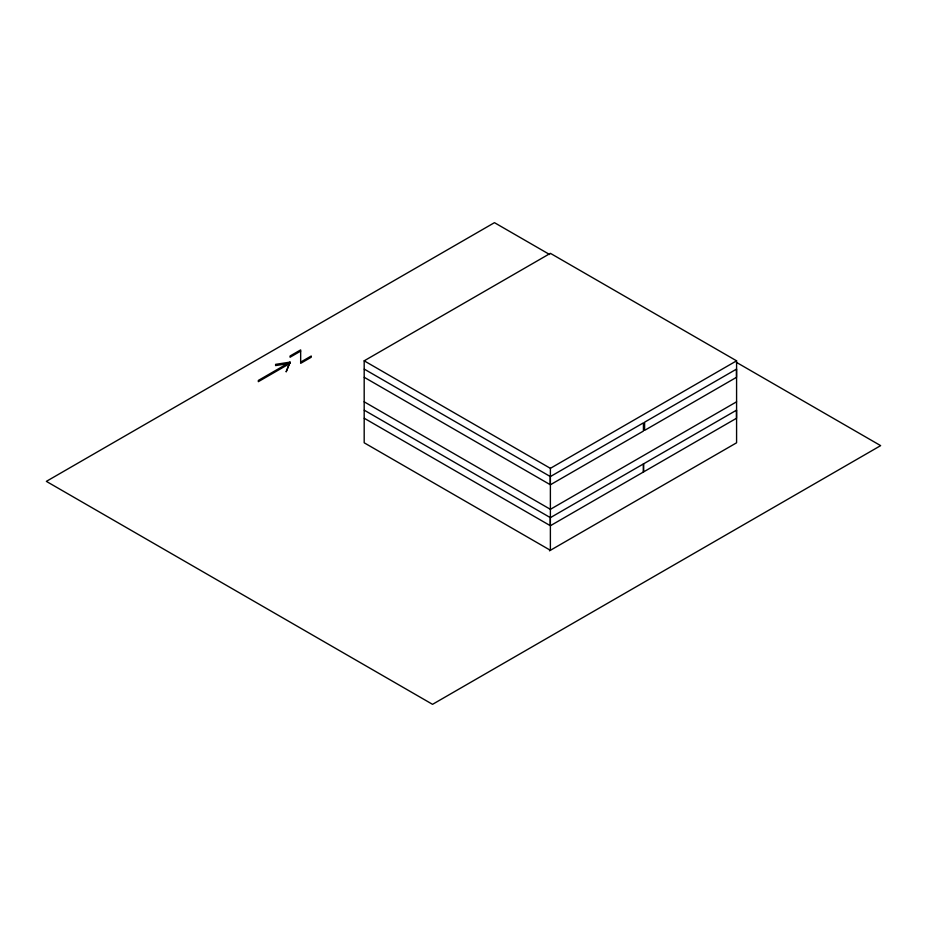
<?xml version="1.0" encoding="UTF-8"?>
<svg xmlns="http://www.w3.org/2000/svg" width="927" height="927" viewBox="0 0 927 927"><rect width="100%" height="100%" fill="white"/><g stroke="black" fill="none" stroke-linecap="round" stroke-linejoin="round"><path stroke-width="1.39" d="M643.431 472.005L643.477 463.894M290.07 363.338L258.32 381.681L258.32 380.452L290.07 362.121L286.2 371.692L290.07 362.121L275.609 364.357L275.609 365.574L288.76 363.546M300.661 351.113L290.07 357.231L290.07 356.003L300.661 349.896L300.661 363.338L311.252 357.231L311.252 356.003L300.661 362.121M364.184 360.823L550.383 468.332L550.383 550.302L364.184 442.793L364.184 360.823L550.383 253.326L736.583 360.823L736.583 442.793L549.456 550.835M550.383 468.332L736.583 360.823M550.487 476.513L643.431 422.851L643.431 431.055L550.487 484.717M736.583 401.808L550.383 509.317L364.184 401.808M550.487 517.59L736.49 410.197M550.487 525.667L736.49 418.274L736.49 410.093M549.63 254.508L494.462 222.665L46.35 481.368L432.538 704.335L880.65 445.632L736.455 362.376M364.288 369.131L550.279 476.524L550.279 484.717L364.288 377.335M364.288 410.209L550.279 517.59L550.279 525.667L364.288 418.286M643.535 463.859L643.535 471.936M736.49 369.131L644.601 422.179L644.601 430.383L736.49 377.324L736.49 369.016"/></g></svg>
